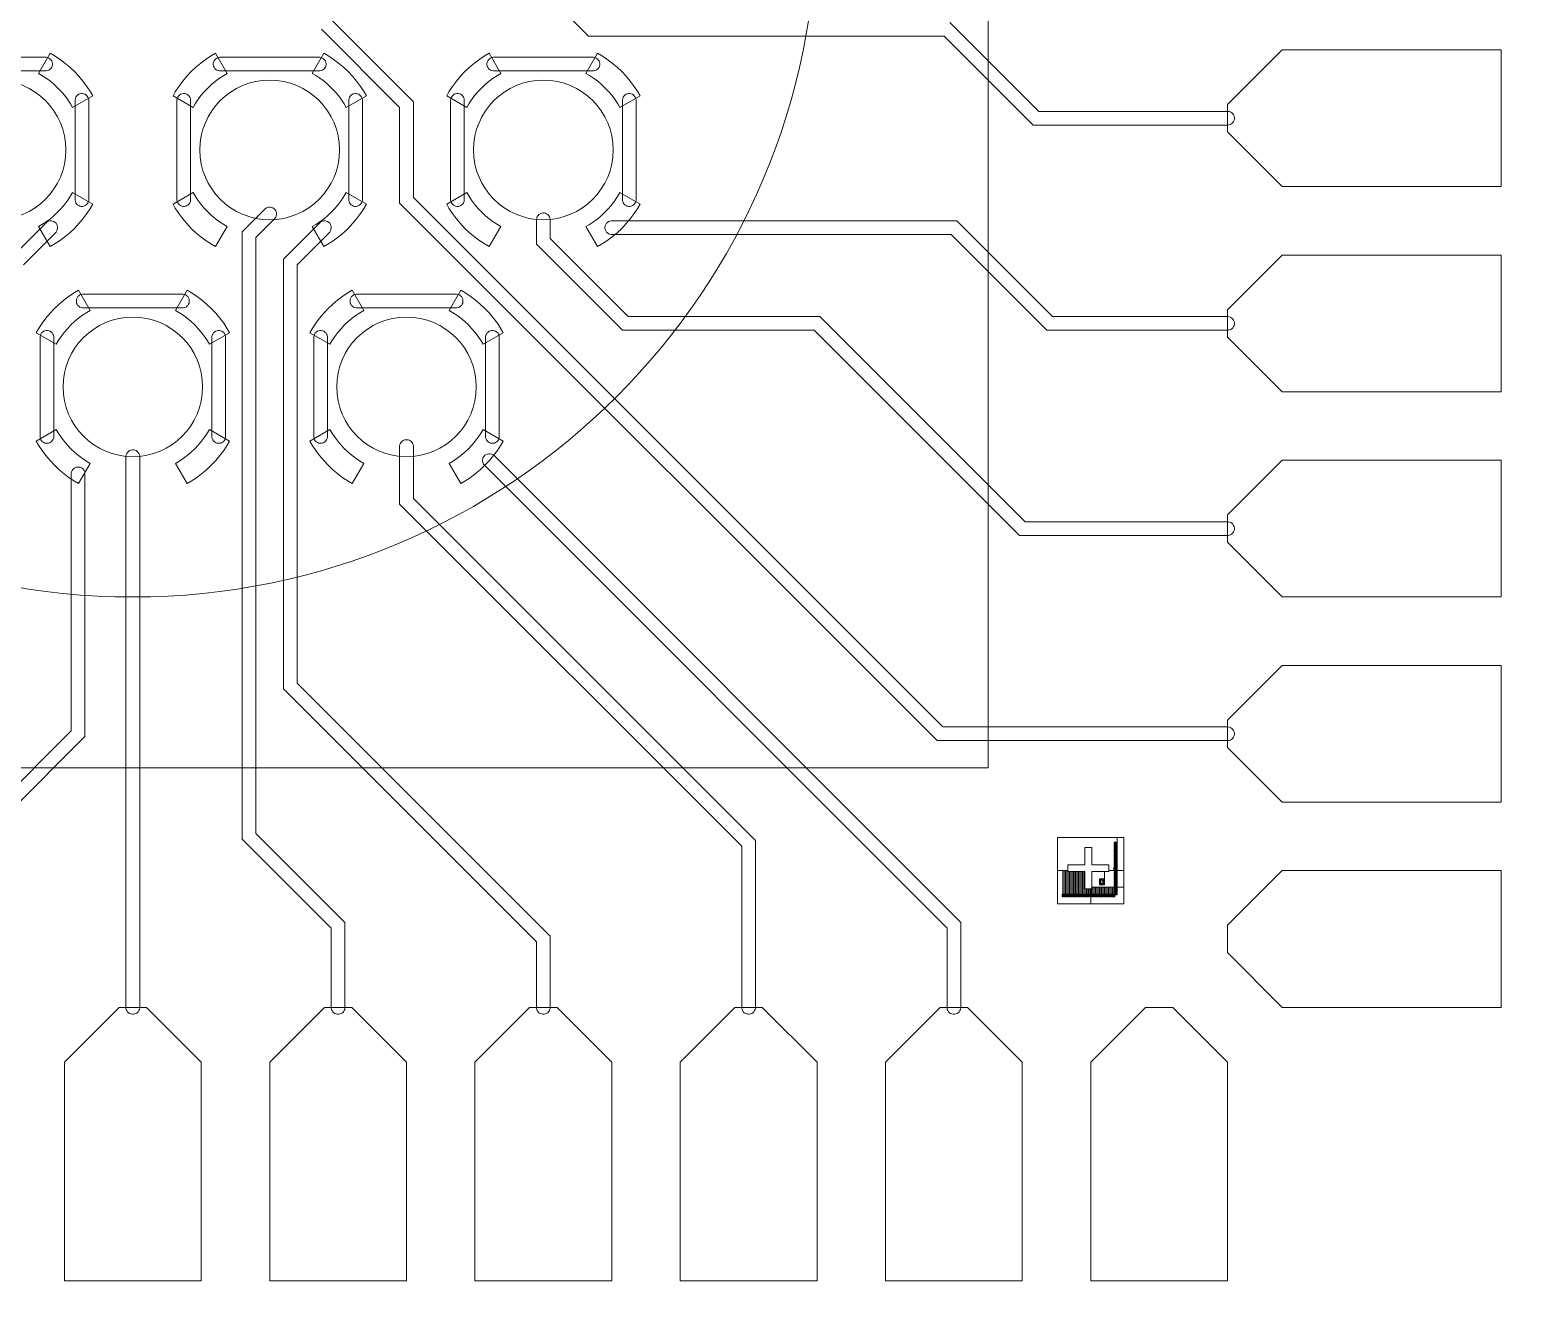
# Model space of a CAD drawing. Extents: x -17000 to 83000, y -71302 to 39000.
# Drawn here: x 54247 to 65125, y -32126 to -22853 of the extents above; entities that cross this region are included whole.
import ezdxf

# ---------------------------------------------------------------- set-up
doc = ezdxf.new("R2010")
doc.units = 0
doc.layers.get('0').update_dxf_attribs({"lineweight": 25, "true_color": 0xffffff})
for name, color, linetype, lineweight, true_color in [('Alighners', 3, 'Continuous', 5, 0x00ff00), ('Boundaries', 6, 'Continuous', 5, 0xff00ff), ('Central Electrodes', 5, 'Continuous', 5, 0x0000ff), ('Connectors', 4, 'Continuous', 5, 0x00ffff), ('Reference Electrodes', 30, 'Continuous', 5, 0xff7f00)]:
    doc.layers.add(name, color=color, linetype=linetype, lineweight=lineweight, true_color=true_color)

# ---------------------------------------------------------------- blocks, each defined once
blk = doc.blocks.new('BIG_photolith_alignment1')
at = {"layer": 'Alighners'}
for points in [[(-225, -17.5), (-225, 225), (210, 225), (210, 190), (190, 190), (190, 185), (210, 185), (210, 180.5), (190, 180.5), (190, 175.5), (210, 175.5), (210, 171), (190, 171), (190, 166), (210, 166), (210, 161.5), (190, 161.5), (190, 156.5), (210, 156.5), (210, 152), (190, 152), (190, 147), (210, 147), (210, 142.5), (190, 142.5), (190, 137.5), (210, 137.5), (210, 133), (190, 133), (190, 128), (210, 128), (210, 123.5), (190, 123.5), (190, 118.5), (210, 118.5), (210, 114), (190, 114), (190, 109), (210, 109), (210, 104.5), (190, 104.5), (190, 99.5), (210, 99.5), (210, 95), (190, 95), (190, 90), (210, 90), (210, 85.5), (190, 85.5), (190, 80.5), (210, 80.5), (210, 76), (190, 76), (190, 71), (210, 71), (210, 66.5), (190, 66.5), (190, 61.5), (210, 61.5), (210, 57), (190, 57), (190, 52), (210, 52), (210, 47.5), (190, 47.5), (190, 42.5), (210, 42.5), (210, 38), (190, 38), (190, 33), (210, 33), (210, 28.5), (190, 28.5), (190, 23.5), (210, 23.5), (210, 19), (190, 19), (190, 14), (210, 14), (210, 9.5), (190, 9.5), (190, 4.5), (210, 4.5), (210, 0), (185, 0), (185, -5), (210, -5), (210, -9.5), (190, -9.5), (190, -14.5), (210, -14.5), (210, 225), (260, 225), (260, -17.5), (150, -17.5), (150, 25), (25, 25), (25, 150), (-25, 150), (-25, 25), (-150, 25), (-150, -17.5)], [(-225, -260), (-225, -17.5), (-185, -17.5), (-185, -190), (-190, -190), (-190, -210), (-185, -210), (-185, -17.5), (-175.5, -17.5), (-175.5, -190), (-180.5, -190), (-180.5, -210), (-175.5, -210), (-175.5, -17.5), (-166, -17.5), (-166, -190), (-171, -190), (-171, -210), (-166, -210), (-166, -17.5), (-156.5, -17.5), (-156.5, -190), (-161.5, -190), (-161.5, -210), (-156.5, -210), (-156.5, -17.5), (-150, -17.5), (-150, -25), (-147, -25), (-147, -190), (-152, -190), (-152, -210), (-147, -210), (-147, -25), (-137.5, -25), (-137.5, -190), (-142.5, -190), (-142.5, -210), (-137.5, -210), (-137.5, -25), (-128, -25), (-128, -190), (-133, -190), (-133, -210), (-128, -210), (-128, -25), (-118.5, -25), (-118.5, -190), (-123.5, -190), (-123.5, -210), (-118.5, -210), (-118.5, -25), (-109, -25), (-109, -190), (-114, -190), (-114, -210), (-109, -210), (-109, -25), (-99.5, -25), (-99.5, -190), (-104.5, -190), (-104.5, -210), (-99.5, -210), (-99.5, -25), (-90, -25), (-90, -190), (-95, -190), (-95, -210), (-90, -210), (-90, -25), (-80.5, -25), (-80.5, -190), (-85.5, -190), (-85.5, -210), (-80.5, -210), (-80.5, -25), (-71, -25), (-71, -190), (-76, -190), (-76, -210), (-71, -210), (-71, -25), (-61.5, -25), (-61.5, -190), (-66.5, -190), (-66.5, -210), (-61.5, -210), (-61.5, -25), (-52, -25), (-52, -190), (-57, -190), (-57, -210), (-52, -210), (-52, -25), (-42.5, -25), (-42.5, -190), (-47.5, -190), (-47.5, -210), (-42.5, -210), (-42.5, -25), (-33, -25), (-33, -190), (-38, -190), (-38, -210), (-33, -210), (-33, -25), (-25, -25), (-25, -150), (-23.5, -150), (-23.5, -190), (-28.5, -190), (-28.5, -210), (-23.5, -210), (-23.5, -150), (-14, -150), (-14, -190), (-19, -190), (-19, -210), (-14, -210), (-14, -150), (-4.5, -150), (-4.5, -190), (-9.5, -190), (-9.5, -210), (-4.5, -210), (-4.5, -150), (5, -150), (5, -185), (0, -185), (0, -210), (5, -210), (5, -150), (14.5, -150), (14.5, -190), (9.5, -190), (9.5, -210), (14.5, -210), (14.5, -150), (17.5, -150), (17.5, -260)], [(25, -138.75), (25, -25), (117.5, -25), (117.5, -77.5), (82.5, -77.5), (82.5, -122.5), (117.5, -122.5), (117.5, -25), (150, -25), (150, -17.5), (210, -17.5), (210, -19), (190, -19), (190, -24), (210, -24), (210, -28.5), (190, -28.5), (190, -33.5), (210, -33.5), (210, -38), (190, -38), (190, -43), (210, -43), (210, -47.5), (190, -47.5), (190, -52.5), (210, -52.5), (210, -57), (190, -57), (190, -62), (210, -62), (210, -66.5), (190, -66.5), (190, -71.5), (210, -71.5), (210, -76), (190, -76), (190, -81), (210, -81), (210, -85.5), (190, -85.5), (190, -90.5), (210, -90.5), (210, -95), (190, -95), (190, -100), (210, -100), (210, -104.5), (190, -104.5), (190, -109.5), (210, -109.5), (210, -114), (190, -114), (190, -119), (210, -119), (210, -123.5), (190, -123.5), (190, -128.5), (210, -128.5), (210, -133), (190, -133), (190, -138), (210, -138), (210, -17.5), (260, -17.5), (260, -138.75)], [(92.5, -117.5), (92.5, -110), (95, -112.5), (105, -112.5), (107.5, -110), (107.5, -90), (105, -87.5), (95, -87.5), (92.5, -90), (92.5, -117.5), (87.5, -112.5), (87.5, -87.5), (92.5, -82.5), (107.5, -82.5), (112.5, -87.5), (112.5, -112.5), (107.5, -117.5)], [(17.5, -260), (17.5, -150), (24, -150), (24, -190), (19, -190), (19, -210), (24, -210), (24, -150), (25, -150), (25, -138.75), (33.5, -138.75), (33.5, -190), (28.5, -190), (28.5, -210), (33.5, -210), (33.5, -138.75), (43, -138.75), (43, -190), (38, -190), (38, -210), (43, -210), (43, -138.75), (52.5, -138.75), (52.5, -190), (47.5, -190), (47.5, -210), (52.5, -210), (52.5, -138.75), (62, -138.75), (62, -190), (57, -190), (57, -210), (62, -210), (62, -138.75), (71.5, -138.75), (71.5, -190), (66.5, -190), (66.5, -210), (71.5, -210), (71.5, -138.75), (81, -138.75), (81, -190), (76, -190), (76, -210), (81, -210), (81, -138.75), (90.5, -138.75), (90.5, -190), (85.5, -190), (85.5, -210), (90.5, -210), (90.5, -138.75), (100, -138.75), (100, -190), (95, -190), (95, -210), (100, -210), (100, -138.75), (109.5, -138.75), (109.5, -190), (104.5, -190), (104.5, -210), (109.5, -210), (109.5, -138.75), (119, -138.75), (119, -190), (114, -190), (114, -210), (119, -210), (119, -138.75), (128.5, -138.75), (128.5, -190), (123.5, -190), (123.5, -210), (128.5, -210), (128.5, -138.75), (138, -138.75), (138, -190), (133, -190), (133, -210), (138, -210), (138, -138.75), (147.5, -138.75), (147.5, -190), (142.5, -190), (142.5, -210), (147.5, -210), (147.5, -138.75), (157, -138.75), (157, -190), (152, -190), (152, -210), (157, -210), (157, -138.75), (166.5, -138.75), (166.5, -190), (161.5, -190), (161.5, -210), (166.5, -210), (166.5, -138.75), (176, -138.75), (176, -190), (171, -190), (171, -210), (176, -210), (176, -138.75), (185.5, -138.75), (185.5, -190), (180.5, -190), (180.5, -210), (185.5, -210), (185.5, -138.75), (210, -138.75), (210, -142.5), (190, -142.5), (190, -147.5), (210, -147.5), (210, -152), (190, -152), (190, -157), (210, -157), (210, -161.5), (190, -161.5), (190, -166.5), (210, -166.5), (210, -171), (190, -171), (190, -176), (210, -176), (210, -180.5), (190, -180.5), (190, -185.5), (210, -185.5), (210, -190), (190, -190), (190, -210), (195, -210), (195, -195), (210, -195), (210, -138.75), (260, -138.75), (260, -260)]]:
    blk.add_lwpolyline(points, close=True, dxfattribs=at)

msp = doc.modelspace()

# ---------------------------------------------------------------- linework, layer by layer
at = {"layer": 'Boundaries'}
for points in [[(61250, -28250), (61250, -15750)], [(48750, -28250), (61250, -28250)]]:
    msp.add_lwpolyline(points, dxfattribs=at)
for centre, radius in [((33000, -11000), 50000), ((33000, -11000), 47500), ((55000, -22000), 5000)]:
    msp.add_circle(centre, radius, dxfattribs=at)
at = {"layer": 'Central Electrodes'}
for points in [[(63400, -24000), (63000, -23600), (63000, -23400), (63400, -23000), (65000, -23000), (65000, -24000)], [(63400, -25500), (63000, -25100), (63000, -24900), (63400, -24500), (65000, -24500), (65000, -25500)], [(63400, -27000), (63000, -26600), (63000, -26400), (63400, -26000), (65000, -26000), (65000, -27000)], [(63400, -28500), (63000, -28100), (63000, -27900), (63400, -27500), (65000, -27500), (65000, -28500)], [(63400, -30000), (63000, -29600), (63000, -29400), (63400, -29000), (65000, -29000), (65000, -30000)], [(54500, -32000), (54500, -30400), (54900, -30000), (55100, -30000), (55500, -30400), (55500, -32000)], [(56000, -32000), (56000, -30400), (56400, -30000), (56600, -30000), (57000, -30400), (57000, -32000)], [(57500, -32000), (57500, -30400), (57900, -30000), (58100, -30000), (58500, -30400), (58500, -32000)], [(59000, -32000), (59000, -30400), (59400, -30000), (59600, -30000), (60000, -30400), (60000, -32000)], [(60500, -32000), (60500, -30400), (60900, -30000), (61100, -30000), (61500, -30400), (61500, -32000)], [(62000, -32000), (62000, -30400), (62400, -30000), (62600, -30000), (63000, -30400), (63000, -32000)]]:
    msp.add_lwpolyline(points, close=True, dxfattribs=at)
for centre in [(54000, -23732.051), (56000, -23732.051), (58000, -23732.051), (55000, -25464.101), (57000, -25464.101)]:
    msp.add_circle(centre, 510.252, dxfattribs=at)
at = {"layer": 'Connectors'}
for points in [[(60970.71, -22800), (61620.71, -23450), (63004.925, -23450), (63014.584, -23451.921), (63023.684, -23455.691), (63031.873, -23461.162), (63038.838, -23468.127), (63044.309, -23476.316), (63048.079, -23485.416), (63050, -23495.075), (63050, -23504.925), (63048.079, -23514.584), (63044.309, -23523.684), (63038.838, -23531.873), (63031.873, -23538.838), (63023.684, -23544.309), (63014.584, -23548.079), (63004.925, -23550), (61579.29, -23550), (60929.29, -22900), (58329.29, -22900), (57461.163, -22031.873)], [(56420.71, -22750), (57050, -23379.29), (57050, -24079.29), (60920.71, -27950), (63004.925, -27950), (63014.584, -27951.921), (63023.684, -27955.691), (63031.873, -27961.162), (63038.838, -27968.127), (63044.309, -27976.316), (63048.079, -27985.416), (63050, -27995.075), (63050, -28004.925), (63048.079, -28014.584), (63044.309, -28023.684), (63038.838, -28031.873), (63031.873, -28038.838), (63023.684, -28044.309), (63014.584, -28048.079), (63004.925, -28050), (60879.29, -28050), (56950, -24120.71), (56950, -23420.71), (56379.29, -22850)], [(53632.575, -23054.182), (54367.425, -23054.182), (54377.084, -23056.103), (54386.184, -23059.873), (54394.373, -23065.344), (54401.338, -23072.309), (54406.809, -23080.498), (54410.579, -23089.598), (54412.5, -23099.257), (54412.5, -23109.107), (54410.579, -23118.766), (54406.809, -23127.866), (54401.338, -23136.055), (54394.373, -23143.02), (54386.184, -23148.491), (54377.084, -23152.261), (54367.425, -23154.182), (53632.575, -23154.182)], [(54100, -24529.29), (54368.127, -24261.163), (54376.316, -24255.691), (54385.416, -24251.922), (54395.076, -24250), (54404.925, -24250), (54414.585, -24251.922), (54423.684, -24255.691), (54431.873, -24261.162), (54438.838, -24268.127), (54444.309, -24276.316), (54448.078, -24285.415), (54450, -24295.075), (54450, -24304.924), (54448.078, -24314.584), (54444.309, -24323.684), (54438.837, -24331.873), (54200, -24570.71)], [(53450, -29079.29), (54550, -27979.29), (54550, -26095.075), (54551.921, -26085.416), (54555.691, -26076.316), (54561.162, -26068.127), (54568.127, -26061.162), (54576.316, -26055.691), (54585.416, -26051.921), (54595.075, -26050), (54604.925, -26050), (54614.584, -26051.921), (54623.684, -26055.691), (54631.873, -26061.162), (54638.838, -26068.127), (54644.309, -26076.316), (54648.079, -26085.416), (54650, -26095.075), (54650, -28020.71), (53550, -29120.71)]]:
    msp.add_lwpolyline(points, dxfattribs=at)
for points in [[(55632.575, -23154.182), (55622.916, -23152.261), (55613.816, -23148.491), (55605.627, -23143.02), (55598.662, -23136.055), (55593.191, -23127.866), (55589.421, -23118.766), (55587.5, -23109.107), (55587.5, -23099.257), (55589.421, -23089.598), (55593.191, -23080.498), (55598.662, -23072.309), (55605.627, -23065.344), (55613.816, -23059.873), (55622.916, -23056.103), (55632.575, -23054.182), (56367.425, -23054.182), (56377.084, -23056.103), (56386.184, -23059.873), (56394.373, -23065.344), (56401.338, -23072.309), (56406.809, -23080.498), (56410.579, -23089.598), (56412.5, -23099.257), (56412.5, -23109.107), (56410.579, -23118.766), (56406.809, -23127.866), (56401.338, -23136.055), (56394.373, -23143.02), (56386.184, -23148.491), (56377.084, -23152.261), (56367.425, -23154.182)], [(57632.575, -23154.182), (57622.916, -23152.261), (57613.816, -23148.491), (57605.627, -23143.02), (57598.662, -23136.055), (57593.191, -23127.866), (57589.421, -23118.766), (57587.5, -23109.107), (57587.5, -23099.257), (57589.421, -23089.598), (57593.191, -23080.498), (57598.662, -23072.309), (57605.627, -23065.344), (57613.816, -23059.873), (57622.916, -23056.103), (57632.575, -23054.182), (58367.425, -23054.182), (58377.084, -23056.103), (58386.184, -23059.873), (58394.373, -23065.344), (58401.338, -23072.309), (58406.809, -23080.498), (58410.579, -23089.598), (58412.5, -23099.257), (58412.5, -23109.107), (58410.579, -23118.766), (58406.809, -23127.866), (58401.338, -23136.055), (58394.373, -23143.02), (58386.184, -23148.491), (58377.084, -23152.261), (58367.425, -23154.182)], [(54622.943, -24144.551), (54613.284, -24142.63), (54604.184, -24138.86), (54595.995, -24133.389), (54589.03, -24126.424), (54583.559, -24118.235), (54579.789, -24109.135), (54577.868, -24099.476), (54577.868, -23364.626), (54579.789, -23354.967), (54583.559, -23345.867), (54589.03, -23337.678), (54595.995, -23330.713), (54604.184, -23325.242), (54613.284, -23321.472), (54622.943, -23319.551), (54632.793, -23319.551), (54642.452, -23321.472), (54651.552, -23325.242), (54659.741, -23330.713), (54666.706, -23337.678), (54672.177, -23345.867), (54675.947, -23354.967), (54677.868, -23364.626), (54677.868, -24099.476), (54675.947, -24109.135), (54672.177, -24118.235), (54666.706, -24126.424), (54659.741, -24133.389), (54651.552, -24138.86), (54642.452, -24142.63), (54632.793, -24144.551)], [(55367.207, -24144.551), (55357.548, -24142.63), (55348.448, -24138.86), (55340.259, -24133.389), (55333.294, -24126.424), (55327.823, -24118.235), (55324.053, -24109.135), (55322.132, -24099.476), (55322.132, -23364.626), (55324.053, -23354.967), (55327.823, -23345.867), (55333.294, -23337.678), (55340.259, -23330.713), (55348.448, -23325.242), (55357.548, -23321.472), (55367.207, -23319.551), (55377.057, -23319.551), (55386.716, -23321.472), (55395.816, -23325.242), (55404.005, -23330.713), (55410.97, -23337.678), (55416.441, -23345.867), (55420.211, -23354.967), (55422.132, -23364.626), (55422.132, -24099.476), (55420.211, -24109.135), (55416.441, -24118.235), (55410.97, -24126.424), (55404.005, -24133.389), (55395.816, -24138.86), (55386.716, -24142.63), (55377.057, -24144.551)], [(56622.943, -24144.551), (56613.284, -24142.63), (56604.184, -24138.86), (56595.995, -24133.389), (56589.03, -24126.424), (56583.559, -24118.235), (56579.789, -24109.135), (56577.868, -24099.476), (56577.868, -23364.626), (56579.789, -23354.967), (56583.559, -23345.867), (56589.03, -23337.678), (56595.995, -23330.713), (56604.184, -23325.242), (56613.284, -23321.472), (56622.943, -23319.551), (56632.793, -23319.551), (56642.452, -23321.472), (56651.552, -23325.242), (56659.741, -23330.713), (56666.706, -23337.678), (56672.177, -23345.867), (56675.947, -23354.967), (56677.868, -23364.626), (56677.868, -24099.476), (56675.947, -24109.135), (56672.177, -24118.235), (56666.706, -24126.424), (56659.741, -24133.389), (56651.552, -24138.86), (56642.452, -24142.63), (56632.793, -24144.551)], [(57367.207, -24144.551), (57357.548, -24142.63), (57348.448, -24138.86), (57340.259, -24133.389), (57333.294, -24126.424), (57327.823, -24118.235), (57324.053, -24109.135), (57322.132, -24099.476), (57322.132, -23364.626), (57324.053, -23354.967), (57327.823, -23345.867), (57333.294, -23337.678), (57340.259, -23330.713), (57348.448, -23325.242), (57357.548, -23321.472), (57367.207, -23319.551), (57377.057, -23319.551), (57386.716, -23321.472), (57395.816, -23325.242), (57404.005, -23330.713), (57410.97, -23337.678), (57416.441, -23345.867), (57420.211, -23354.967), (57422.132, -23364.626), (57422.132, -24099.476), (57420.211, -24109.135), (57416.441, -24118.235), (57410.97, -24126.424), (57404.005, -24133.389), (57395.816, -24138.86), (57386.716, -24142.63), (57377.057, -24144.551)], [(58622.943, -24144.551), (58613.284, -24142.63), (58604.184, -24138.86), (58595.995, -24133.389), (58589.03, -24126.424), (58583.559, -24118.235), (58579.789, -24109.135), (58577.868, -24099.476), (58577.868, -23364.626), (58579.789, -23354.967), (58583.559, -23345.867), (58589.03, -23337.678), (58595.995, -23330.713), (58604.184, -23325.242), (58613.284, -23321.472), (58622.943, -23319.551), (58632.793, -23319.551), (58642.452, -23321.472), (58651.552, -23325.242), (58659.741, -23330.713), (58666.706, -23337.678), (58672.177, -23345.867), (58675.947, -23354.967), (58677.868, -23364.626), (58677.868, -24099.476), (58675.947, -24109.135), (58672.177, -24118.235), (58666.706, -24126.424), (58659.741, -24133.389), (58651.552, -24138.86), (58642.452, -24142.63), (58632.793, -24144.551)], [(56495.075, -30050), (56485.416, -30048.079), (56476.316, -30044.309), (56468.127, -30038.838), (56461.162, -30031.873), (56455.691, -30023.684), (56451.921, -30014.584), (56450, -30004.925), (56450, -29420.71), (55800, -28770.71), (55800, -24329.29), (55968.127, -24161.163), (55976.316, -24155.691), (55985.416, -24151.922), (55995.076, -24150), (56004.925, -24150), (56014.585, -24151.922), (56023.684, -24155.691), (56031.873, -24161.162), (56038.838, -24168.127), (56044.309, -24176.316), (56048.078, -24185.415), (56050, -24195.075), (56050, -24204.924), (56048.078, -24214.584), (56044.309, -24223.684), (56038.837, -24231.873), (55900, -24370.71), (55900, -28729.29), (56550, -29379.29), (56550, -30004.925), (56548.079, -30014.584), (56544.309, -30023.684), (56538.838, -30031.873), (56531.873, -30038.838), (56523.684, -30044.309), (56514.584, -30048.079), (56504.925, -30050)], [(57995.075, -30050), (57985.416, -30048.079), (57976.316, -30044.309), (57968.127, -30038.838), (57961.162, -30031.873), (57955.691, -30023.684), (57951.921, -30014.584), (57950, -30004.925), (57950, -29520.71), (56100, -27670.71), (56100, -24529.29), (56368.127, -24261.163), (56376.316, -24255.691), (56385.416, -24251.922), (56395.076, -24250), (56404.925, -24250), (56414.585, -24251.922), (56423.684, -24255.691), (56431.873, -24261.162), (56438.838, -24268.127), (56444.309, -24276.316), (56448.078, -24285.415), (56450, -24295.075), (56450, -24304.924), (56448.078, -24314.584), (56444.309, -24323.684), (56438.837, -24331.873), (56200, -24570.71), (56200, -27629.29), (58050, -29479.29), (58050, -30004.925), (58048.079, -30014.584), (58044.309, -30023.684), (58038.838, -30031.873), (58031.873, -30038.838), (58023.684, -30044.309), (58014.584, -30048.079), (58004.925, -30050)], [(61479.29, -26550), (59979.29, -25050), (58579.29, -25050), (57950, -24420.71), (57950, -24237.378), (57951.921, -24227.719), (57955.691, -24218.619), (57961.162, -24210.43), (57968.127, -24203.465), (57976.316, -24197.994), (57985.416, -24194.224), (57995.075, -24192.303), (58004.925, -24192.303), (58014.584, -24194.224), (58023.684, -24197.994), (58031.873, -24203.465), (58038.838, -24210.43), (58044.309, -24218.619), (58048.079, -24227.719), (58050, -24237.378), (58050, -24379.29), (58620.71, -24950), (60020.71, -24950), (61520.71, -26450), (63004.925, -26450), (63014.584, -26451.921), (63023.684, -26455.691), (63031.873, -26461.162), (63038.838, -26468.127), (63044.309, -26476.316), (63048.079, -26485.416), (63050, -26495.075), (63050, -26504.925), (63048.079, -26514.584), (63044.309, -26523.684), (63038.838, -26531.873), (63031.873, -26538.838), (63023.684, -26544.309), (63014.584, -26548.079), (63004.925, -26550)], [(61679.29, -25050), (60979.29, -24350), (58495.075, -24350), (58485.416, -24348.079), (58476.316, -24344.309), (58468.127, -24338.838), (58461.162, -24331.873), (58455.691, -24323.684), (58451.921, -24314.584), (58450, -24304.925), (58450, -24295.075), (58451.921, -24285.416), (58455.691, -24276.316), (58461.162, -24268.127), (58468.127, -24261.162), (58476.316, -24255.691), (58485.416, -24251.921), (58495.075, -24250), (61020.71, -24250), (61720.71, -24950), (63004.925, -24950), (63014.584, -24951.921), (63023.684, -24955.691), (63031.873, -24961.162), (63038.838, -24968.127), (63044.309, -24976.316), (63048.079, -24985.416), (63050, -24995.075), (63050, -25004.925), (63048.079, -25014.584), (63044.309, -25023.684), (63038.838, -25031.873), (63031.873, -25038.838), (63023.684, -25044.309), (63014.584, -25048.079), (63004.925, -25050)], [(56632.575, -24886.233), (56622.916, -24884.312), (56613.816, -24880.542), (56605.627, -24875.071), (56598.662, -24868.106), (56593.191, -24859.917), (56589.421, -24850.817), (56587.5, -24841.158), (56587.5, -24831.308), (56589.421, -24821.649), (56593.191, -24812.549), (56598.662, -24804.36), (56605.627, -24797.395), (56613.816, -24791.924), (56622.916, -24788.154), (56632.575, -24786.233), (57367.425, -24786.233), (57377.084, -24788.154), (57386.184, -24791.924), (57394.373, -24797.395), (57401.338, -24804.36), (57406.809, -24812.549), (57410.579, -24821.649), (57412.5, -24831.308), (57412.5, -24841.158), (57410.579, -24850.817), (57406.809, -24859.917), (57401.338, -24868.106), (57394.373, -24875.071), (57386.184, -24880.542), (57377.084, -24884.312), (57367.425, -24886.233)], [(54367.207, -25876.602), (54357.548, -25874.681), (54348.448, -25870.911), (54340.259, -25865.44), (54333.294, -25858.475), (54327.823, -25850.286), (54324.053, -25841.186), (54322.132, -25831.527), (54322.132, -25096.677), (54324.053, -25087.018), (54327.823, -25077.918), (54333.294, -25069.729), (54340.259, -25062.764), (54348.448, -25057.293), (54357.548, -25053.523), (54367.207, -25051.602), (54377.057, -25051.602), (54386.716, -25053.523), (54395.816, -25057.293), (54404.005, -25062.764), (54410.97, -25069.729), (54416.441, -25077.918), (54420.211, -25087.018), (54422.132, -25096.677), (54422.132, -25831.527), (54420.211, -25841.186), (54416.441, -25850.286), (54410.97, -25858.475), (54404.005, -25865.44), (54395.816, -25870.911), (54386.716, -25874.681), (54377.057, -25876.602)], [(55622.943, -25876.602), (55613.284, -25874.681), (55604.184, -25870.911), (55595.995, -25865.44), (55589.03, -25858.475), (55583.559, -25850.286), (55579.789, -25841.186), (55577.868, -25831.527), (55577.868, -25096.677), (55579.789, -25087.018), (55583.559, -25077.918), (55589.03, -25069.729), (55595.995, -25062.764), (55604.184, -25057.293), (55613.284, -25053.523), (55622.943, -25051.602), (55632.793, -25051.602), (55642.452, -25053.523), (55651.552, -25057.293), (55659.741, -25062.764), (55666.706, -25069.729), (55672.177, -25077.918), (55675.947, -25087.018), (55677.868, -25096.677), (55677.868, -25831.527), (55675.947, -25841.186), (55672.177, -25850.286), (55666.706, -25858.475), (55659.741, -25865.44), (55651.552, -25870.911), (55642.452, -25874.681), (55632.793, -25876.602)], [(56367.207, -25876.602), (56357.548, -25874.681), (56348.448, -25870.911), (56340.259, -25865.44), (56333.294, -25858.475), (56327.823, -25850.286), (56324.053, -25841.186), (56322.132, -25831.527), (56322.132, -25096.677), (56324.053, -25087.018), (56327.823, -25077.918), (56333.294, -25069.729), (56340.259, -25062.764), (56348.448, -25057.293), (56357.548, -25053.523), (56367.207, -25051.602), (56377.057, -25051.602), (56386.716, -25053.523), (56395.816, -25057.293), (56404.005, -25062.764), (56410.97, -25069.729), (56416.441, -25077.918), (56420.211, -25087.018), (56422.132, -25096.677), (56422.132, -25831.527), (56420.211, -25841.186), (56416.441, -25850.286), (56410.97, -25858.475), (56404.005, -25865.44), (56395.816, -25870.911), (56386.716, -25874.681), (56377.057, -25876.602)], [(57622.943, -25876.602), (57613.284, -25874.681), (57604.184, -25870.911), (57595.995, -25865.44), (57589.03, -25858.475), (57583.559, -25850.286), (57579.789, -25841.186), (57577.868, -25831.527), (57577.868, -25096.677), (57579.789, -25087.018), (57583.559, -25077.918), (57589.03, -25069.729), (57595.995, -25062.764), (57604.184, -25057.293), (57613.284, -25053.523), (57622.943, -25051.602), (57632.793, -25051.602), (57642.452, -25053.523), (57651.552, -25057.293), (57659.741, -25062.764), (57666.706, -25069.729), (57672.177, -25077.918), (57675.947, -25087.018), (57677.868, -25096.677), (57677.868, -25831.527), (57675.947, -25841.186), (57672.177, -25850.286), (57666.706, -25858.475), (57659.741, -25865.44), (57651.552, -25870.911), (57642.452, -25874.681), (57632.793, -25876.602)], [(59495.075, -30050), (59485.416, -30048.079), (59476.316, -30044.309), (59468.127, -30038.838), (59461.162, -30031.873), (59455.691, -30023.684), (59451.921, -30014.584), (59450, -30004.925), (59450, -28820.71), (56950, -26320.71), (56950, -25895.075), (56951.921, -25885.416), (56955.691, -25876.316), (56961.162, -25868.127), (56968.127, -25861.162), (56976.316, -25855.691), (56985.416, -25851.921), (56995.075, -25850), (57004.925, -25850), (57014.584, -25851.921), (57023.684, -25855.691), (57031.873, -25861.162), (57038.838, -25868.127), (57044.309, -25876.316), (57048.079, -25885.416), (57050, -25895.075), (57050, -26279.29), (59550, -28779.29), (59550, -30004.925), (59548.079, -30014.584), (59544.309, -30023.684), (59538.838, -30031.873), (59531.873, -30038.838), (59523.684, -30044.309), (59514.584, -30048.079), (59504.925, -30050)], [(54995.075, -30050), (54985.416, -30048.079), (54976.316, -30044.309), (54968.127, -30038.838), (54961.162, -30031.873), (54955.691, -30023.684), (54951.921, -30014.584), (54950, -30004.925), (54950, -25969.427), (54951.921, -25959.768), (54955.691, -25950.668), (54961.162, -25942.479), (54968.127, -25935.514), (54976.316, -25930.043), (54985.416, -25926.273), (54995.075, -25924.352), (55004.925, -25924.352), (55014.584, -25926.273), (55023.684, -25930.043), (55031.873, -25935.514), (55038.838, -25942.479), (55044.309, -25950.668), (55048.079, -25959.768), (55050, -25969.427), (55050, -30004.925), (55048.079, -30014.584), (55044.309, -30023.684), (55038.838, -30031.873), (55031.873, -30038.838), (55023.684, -30044.309), (55014.584, -30048.079), (55004.925, -30050)], [(60995.075, -30050), (60985.416, -30048.079), (60976.316, -30044.309), (60968.127, -30038.838), (60961.162, -30031.873), (60955.691, -30023.684), (60951.921, -30014.584), (60950, -30004.925), (60950, -29420.7), (57566.497, -26034.673), (57561.028, -26026.481), (57557.262, -26017.381), (57555.344, -26007.72), (57555.348, -25997.871), (57557.273, -25988.212), (57561.045, -25979.114), (57566.52, -25970.926), (57573.487, -25963.965), (57581.679, -25958.496), (57590.779, -25954.73), (57600.44, -25952.812), (57610.289, -25952.816), (57619.948, -25954.741), (57629.046, -25958.513), (57637.234, -25963.988), (61050, -29379.3), (61050, -30004.925), (61048.079, -30014.584), (61044.309, -30023.684), (61038.838, -30031.873), (61031.873, -30038.838), (61023.684, -30044.309), (61014.584, -30048.079), (61004.925, -30050)]]:
    msp.add_lwpolyline(points, close=True, dxfattribs=at)
at = {"layer": 'Reference Electrodes'}
for points in [[(54559.257, -23420.711), (54544.945, -23395.923), (54524.48, -23364.807), (54502.237, -23334.931), (54478.299, -23306.402), (54452.74, -23279.311), (54425.649, -23253.752), (54397.121, -23229.814), (54367.243, -23207.572), (54336.127, -23187.106), (54311.34, -23172.794), (54396.34, -23025.57), (54425.41, -23042.354), (54464.794, -23068.258), (54502.602, -23096.405), (54538.713, -23126.705), (54572.999, -23159.052), (54605.346, -23193.338), (54635.646, -23229.448), (54663.794, -23267.256), (54689.696, -23306.64), (54706.48, -23335.711)], [(55440.743, -23420.711), (55293.52, -23335.711), (55310.303, -23306.64), (55336.206, -23267.256), (55364.354, -23229.448), (55394.654, -23193.338), (55427.001, -23159.052), (55461.287, -23126.705), (55497.398, -23096.405), (55535.206, -23068.258), (55574.59, -23042.354), (55603.66, -23025.57), (55688.66, -23172.794), (55663.873, -23187.106), (55632.757, -23207.572), (55602.879, -23229.814), (55574.351, -23253.752), (55547.26, -23279.311), (55521.701, -23306.402), (55497.762, -23334.931), (55475.52, -23364.807), (55455.055, -23395.923)], [(56559.257, -23420.711), (56544.945, -23395.923), (56524.48, -23364.807), (56502.238, -23334.931), (56478.299, -23306.402), (56452.74, -23279.311), (56425.649, -23253.752), (56397.121, -23229.814), (56367.243, -23207.572), (56336.127, -23187.106), (56311.34, -23172.794), (56396.34, -23025.57), (56425.41, -23042.354), (56464.794, -23068.258), (56502.602, -23096.405), (56538.713, -23126.705), (56572.999, -23159.052), (56605.346, -23193.338), (56635.646, -23229.448), (56663.794, -23267.256), (56689.697, -23306.64), (56706.48, -23335.711)], [(57440.743, -23420.711), (57293.52, -23335.711), (57310.303, -23306.64), (57336.206, -23267.256), (57364.354, -23229.448), (57394.654, -23193.338), (57427.001, -23159.052), (57461.287, -23126.705), (57497.398, -23096.405), (57535.206, -23068.258), (57574.59, -23042.354), (57603.66, -23025.57), (57688.66, -23172.794), (57663.873, -23187.106), (57632.757, -23207.572), (57602.879, -23229.814), (57574.351, -23253.752), (57547.26, -23279.311), (57521.701, -23306.402), (57497.762, -23334.931), (57475.52, -23364.807), (57455.055, -23395.923)], [(58559.257, -23420.711), (58544.945, -23395.923), (58524.48, -23364.807), (58502.238, -23334.931), (58478.299, -23306.402), (58452.74, -23279.311), (58425.649, -23253.752), (58397.121, -23229.814), (58367.243, -23207.572), (58336.127, -23187.106), (58311.34, -23172.794), (58396.34, -23025.57), (58425.41, -23042.354), (58464.794, -23068.258), (58502.602, -23096.405), (58538.713, -23126.705), (58572.999, -23159.052), (58605.346, -23193.338), (58635.646, -23229.448), (58663.794, -23267.256), (58689.697, -23306.64), (58706.48, -23335.711)], [(54396.34, -24438.531), (54311.34, -24291.306), (54336.127, -24276.996), (54367.243, -24256.53), (54397.121, -24234.288), (54425.649, -24210.35), (54452.74, -24184.791), (54478.299, -24157.7), (54502.237, -24129.172), (54524.479, -24099.294), (54544.945, -24068.178), (54559.257, -24043.391), (54706.48, -24128.391), (54689.697, -24157.462), (54663.793, -24196.845), (54635.646, -24234.653), (54605.346, -24270.764), (54572.999, -24305.05), (54538.713, -24337.397), (54502.602, -24367.697), (54464.794, -24395.844), (54425.409, -24421.748)], [(55603.66, -24438.531), (55574.591, -24421.748), (55535.206, -24395.844), (55497.398, -24367.697), (55461.287, -24337.397), (55427.001, -24305.05), (55394.654, -24270.764), (55364.354, -24234.653), (55336.207, -24196.845), (55310.303, -24157.462), (55293.52, -24128.391), (55440.743, -24043.391), (55455.055, -24068.178), (55475.521, -24099.294), (55497.763, -24129.172), (55521.701, -24157.7), (55547.26, -24184.791), (55574.351, -24210.35), (55602.879, -24234.288), (55632.757, -24256.53), (55663.873, -24276.996), (55688.66, -24291.306)], [(56396.34, -24438.531), (56311.34, -24291.306), (56336.127, -24276.996), (56367.243, -24256.53), (56397.121, -24234.288), (56425.649, -24210.35), (56452.74, -24184.791), (56478.299, -24157.7), (56502.237, -24129.172), (56524.479, -24099.294), (56544.945, -24068.178), (56559.257, -24043.391), (56706.48, -24128.391), (56689.697, -24157.462), (56663.793, -24196.845), (56635.646, -24234.653), (56605.346, -24270.764), (56572.999, -24305.05), (56538.713, -24337.397), (56502.602, -24367.697), (56464.794, -24395.844), (56425.409, -24421.748)], [(57603.66, -24438.531), (57574.591, -24421.748), (57535.206, -24395.844), (57497.398, -24367.697), (57461.287, -24337.397), (57427.001, -24305.05), (57394.654, -24270.764), (57364.354, -24234.653), (57336.207, -24196.845), (57310.303, -24157.462), (57293.52, -24128.391), (57440.743, -24043.391), (57455.055, -24068.178), (57475.521, -24099.294), (57497.763, -24129.172), (57521.701, -24157.7), (57547.26, -24184.791), (57574.351, -24210.35), (57602.879, -24234.288), (57632.757, -24256.53), (57663.873, -24276.996), (57688.66, -24291.306)], [(58396.34, -24438.531), (58311.34, -24291.306), (58336.127, -24276.996), (58367.243, -24256.53), (58397.121, -24234.288), (58425.649, -24210.35), (58452.74, -24184.791), (58478.299, -24157.7), (58502.237, -24129.172), (58524.479, -24099.294), (58544.945, -24068.178), (58559.257, -24043.391), (58706.48, -24128.391), (58689.697, -24157.462), (58663.793, -24196.845), (58635.646, -24234.653), (58605.346, -24270.764), (58572.999, -24305.05), (58538.713, -24337.397), (58502.602, -24367.697), (58464.794, -24395.844), (58425.409, -24421.748)], [(54440.743, -25152.762), (54293.52, -25067.762), (54310.303, -25038.691), (54336.206, -24999.307), (54364.353, -24961.499), (54394.654, -24925.389), (54427.001, -24891.103), (54461.287, -24858.756), (54497.399, -24828.454), (54535.206, -24800.309), (54574.59, -24774.405), (54603.66, -24757.621), (54688.66, -24904.845), (54663.874, -24919.156), (54632.756, -24939.622), (54602.88, -24961.864), (54574.351, -24985.803), (54547.26, -25011.362), (54521.701, -25038.452), (54497.762, -25066.982), (54475.521, -25096.857), (54455.054, -25127.974)], [(54632.575, -24886.233), (54622.916, -24884.312), (54613.816, -24880.542), (54605.627, -24875.071), (54598.662, -24868.106), (54593.191, -24859.917), (54589.421, -24850.817), (54587.5, -24841.158), (54587.5, -24831.308), (54589.421, -24821.649), (54593.191, -24812.549), (54598.662, -24804.36), (54605.627, -24797.395), (54613.816, -24791.924), (54622.916, -24788.154), (54632.575, -24786.233), (55367.425, -24786.233), (55377.084, -24788.154), (55386.184, -24791.924), (55394.373, -24797.395), (55401.338, -24804.36), (55406.809, -24812.549), (55410.579, -24821.649), (55412.5, -24831.308), (55412.5, -24841.158), (55410.579, -24850.817), (55406.809, -24859.917), (55401.338, -24868.106), (55394.373, -24875.071), (55386.184, -24880.542), (55377.084, -24884.312), (55367.425, -24886.233)], [(55559.257, -25152.762), (55544.945, -25127.974), (55524.479, -25096.857), (55502.238, -25066.982), (55478.299, -25038.452), (55452.74, -25011.362), (55425.649, -24985.803), (55397.12, -24961.864), (55367.244, -24939.622), (55336.126, -24919.156), (55311.34, -24904.845), (55396.34, -24757.621), (55425.41, -24774.404), (55464.794, -24800.309), (55502.601, -24828.454), (55538.713, -24858.756), (55572.999, -24891.103), (55605.346, -24925.389), (55635.646, -24961.499), (55663.794, -24999.307), (55689.697, -25038.691), (55706.48, -25067.762)], [(56440.743, -25152.762), (56293.52, -25067.762), (56310.303, -25038.691), (56336.206, -24999.307), (56364.354, -24961.499), (56394.654, -24925.389), (56427.001, -24891.103), (56461.287, -24858.756), (56497.399, -24828.454), (56535.206, -24800.309), (56574.59, -24774.405), (56603.66, -24757.621), (56688.66, -24904.845), (56663.874, -24919.156), (56632.756, -24939.622), (56602.88, -24961.864), (56574.351, -24985.803), (56547.26, -25011.362), (56521.701, -25038.452), (56497.762, -25066.982), (56475.521, -25096.857), (56455.055, -25127.974)], [(57559.257, -25152.762), (57544.945, -25127.974), (57524.479, -25096.857), (57502.238, -25066.982), (57478.299, -25038.452), (57452.74, -25011.362), (57425.649, -24985.803), (57397.12, -24961.864), (57367.244, -24939.622), (57336.126, -24919.156), (57311.34, -24904.845), (57396.34, -24757.621), (57425.41, -24774.404), (57464.794, -24800.309), (57502.601, -24828.454), (57538.713, -24858.756), (57572.999, -24891.103), (57605.346, -24925.389), (57635.646, -24961.499), (57663.794, -24999.307), (57689.697, -25038.691), (57706.48, -25067.762)], [(54603.66, -26170.582), (54574.591, -26153.799), (54535.205, -26127.895), (54497.398, -26099.748), (54461.287, -26069.448), (54427.001, -26037.1), (54394.654, -26002.814), (54364.353, -25966.704), (54336.206, -25928.896), (54310.303, -25889.513), (54293.52, -25860.442), (54440.743, -25775.442), (54455.055, -25800.229), (54475.521, -25831.345), (54497.762, -25861.221), (54521.701, -25889.751), (54547.26, -25916.842), (54574.35, -25942.399), (54602.88, -25966.34), (54632.757, -25988.581), (54663.872, -26009.047), (54688.66, -26023.357)], [(55396.34, -26170.582), (55311.34, -26023.357), (55336.127, -26009.047), (55367.243, -25988.581), (55397.12, -25966.34), (55425.65, -25942.399), (55452.74, -25916.842), (55478.299, -25889.751), (55502.238, -25861.221), (55524.479, -25831.345), (55544.945, -25800.229), (55559.257, -25775.442), (55706.48, -25860.442), (55689.697, -25889.513), (55663.793, -25928.896), (55635.646, -25966.704), (55605.346, -26002.814), (55572.999, -26037.1), (55538.713, -26069.448), (55502.602, -26099.748), (55464.794, -26127.895), (55425.409, -26153.799)], [(56603.66, -26170.582), (56574.591, -26153.799), (56535.206, -26127.895), (56497.398, -26099.748), (56461.287, -26069.448), (56427.001, -26037.1), (56394.654, -26002.814), (56364.354, -25966.704), (56336.207, -25928.896), (56310.303, -25889.513), (56293.52, -25860.442), (56440.743, -25775.442), (56455.055, -25800.229), (56475.521, -25831.345), (56497.762, -25861.221), (56521.701, -25889.751), (56547.26, -25916.842), (56574.35, -25942.399), (56602.88, -25966.34), (56632.757, -25988.581), (56663.873, -26009.047), (56688.66, -26023.357)], [(57396.34, -26170.582), (57311.34, -26023.357), (57336.127, -26009.047), (57367.243, -25988.581), (57397.12, -25966.34), (57425.65, -25942.399), (57452.74, -25916.842), (57478.299, -25889.751), (57502.238, -25861.221), (57524.479, -25831.345), (57544.945, -25800.229), (57559.257, -25775.442), (57706.48, -25860.442), (57689.697, -25889.513), (57663.793, -25928.896), (57635.646, -25966.704), (57605.346, -26002.814), (57572.999, -26037.1), (57538.713, -26069.448), (57502.602, -26099.748), (57464.794, -26127.895), (57425.409, -26153.799)]]:
    msp.add_lwpolyline(points, close=True, dxfattribs=at)

# ---------------------------------------------------------------- block references
msp.add_blockref('BIG_photolith_alignment1', (61982.5, -28982.5))

doc.saveas('drawing.dxf')
